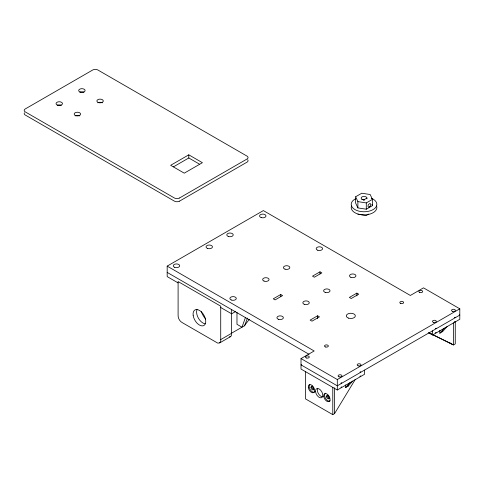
<?xml version="1.0" encoding="UTF-8"?>
<svg xmlns="http://www.w3.org/2000/svg" width="484" height="484" viewBox="0 0 484 484"><rect width="100%" height="100%" fill="white"/><g stroke="black" fill="none" stroke-linecap="round" stroke-linejoin="round"><path stroke-width="0.73" d="M220.722 339.599C221.497 342.533 218.332 344.36 216.185 342.218L182.637 322.852C179.733 321.424 177.888 318.224 178.1 314.993L178.1 281.561L220.722 306.166L220.722 339.599L231.606 333.313L231.642 309.621M231.606 333.313L231.425 335.364L230.826 336.447L219.633 342.956M245.43 317.583L241.982 327.202L236.978 324.316L236.978 312.343M247.409 318.079L244.698 325.635L231.606 333.167M305.549 371.676L305.549 398.913L332.774 414.631L334.583 413.584L355.304 379.414M244.257 325.865L249.333 319.337M345.473 384.913L345.473 387.684L350.011 382.675M345.473 387.684L348.196 386.111L352.733 381.102M439.841 330.433L439.841 333.204L444.373 328.194M439.841 333.204L442.558 331.631L447.095 326.621M188.796 154.832L170.646 165.31L184.259 173.169L202.403 162.691L188.796 154.832L188.796 157.978L173.484 166.817M179.497 198.004L247.003 159.03A3.594 2.075 0 0 0 247.003 156.096L97.835 69.974A3.594 2.075 0 0 0 92.759 69.974L25.247 108.948A3.594 2.075 0 0 0 25.253 111.883L174.415 198.004A3.594 2.075 0 0 0 179.491 198.004M179.497 201.144L247.003 162.17A3.594 2.075 0 0 0 247.639 159.738M178.1 282.904L167.18 276.594L167.18 266.121L263.356 210.588L410.347 295.452L423.506 287.859L459.8 308.81L459.8 319.289L432.581 335.007L428.691 332.762L453.447 344.959L455.262 343.912L455.262 321.824M355.631 196.77L361.778 193.219L370.181 194.52L372.438 199.372L372.438 205.658L366.285 209.209L357.882 207.908L355.631 203.056L355.631 196.77L357.882 201.622L357.882 207.908M364.053 199.741L366.926 198.083A2.874 1.658 0 0 0 364.053 196.425A2.874 1.658 0 0 0 361.185 198.083A2.874 1.658 0 0 0 364.053 199.741L364.053 200.527M357.882 201.622L366.285 202.923L372.438 199.372M368.748 214.073L366.285 215.495L357.882 214.194M235.563 311.545L231.642 313.814L220.722 307.509M280.744 294.496L273.26 298.816L275.112 299.886L282.596 295.567L280.744 294.496L280.744 296.589M319.991 271.833L312.507 276.152L314.358 277.223L321.842 272.903L319.991 271.833L319.991 273.932M317.613 315.78L310.129 320.099L311.98 321.17L319.464 316.851L317.613 315.78L317.613 318.575M356.859 293.116L349.375 297.442L351.227 298.513L358.711 294.187L356.859 293.116L356.859 295.912M364.531 370.103L364.531 374.295L337.306 390.007L301.012 369.056L301.012 358.577L314.17 350.985L167.18 266.121M301.58 364.537L301.012 364.863L337.306 385.821L459.8 315.096L459.395 314.866M301.012 358.577L337.306 379.535L459.8 308.81M230.523 336.67L229.374 336.882M363.012 199.468L363.708 200.013A1.591 1.295 -4.4 0 1 363.786 200.152M429.09 332.756L451.632 343.912M188.796 157.978L199.251 164.009M449.721 342.805L453.447 344.959L453.447 322.87M167.18 272.407L309.022 354.294M371.875 204.442L372.438 205.658M442.558 330.245L442.558 331.631M432.581 330.814L432.581 335.007M366.926 198.083L366.926 198.87M366.285 202.923L366.285 209.209M348.196 384.726L348.196 386.111M337.306 379.535L337.306 390.007M334.583 387.817L334.583 413.584M332.774 387.394L332.774 414.631M455.154 317.189A1.924 1.107 0 0 1 454.343 317.655M436.096 328.188A1.924 1.107 0 0 1 435.291 328.654M341.734 382.669A1.924 1.107 0 0 1 340.924 383.134M360.792 371.67A1.924 1.107 0 0 1 359.981 372.135M341.71 386.879A1.924 1.113 0 0 1 340.966 387.315M360.768 375.88A1.924 1.113 0 0 1 359.848 376.364M313.886 389.408A1.924 1.113 60 0 1 312.162 387.944A1.924 1.113 60 0 1 312.301 385.984M329.314 398.314A1.924 1.113 60 0 1 327.728 397.116A1.924 1.113 60 0 1 327.48 395.138M330.245 400.819A4.489 2.595 60 0 1 325.653 398.58A4.489 2.595 60 0 1 325.532 393.196M314.824 391.913A4.489 2.595 60 0 1 310.353 389.868A4.489 2.595 60 0 1 309.893 384.441M322.64 396.789A5.13 2.965 60 0 1 318.411 393.589A5.13 2.965 60 0 1 317.752 388.319M455.129 321.4A1.924 1.113 0 0 1 454.385 321.836M436.078 332.399A1.924 1.113 0 0 1 435.328 332.835M205.652 319.125A14.308 8.258 60 0 1 201.314 311.611M205.283 323.85A8.984 5.185 60 0 1 198.452 318.272A8.984 5.185 60 0 1 197.036 309.572M57.197 105.324A3.206 1.851 0 0 1 61.311 105.324M75.129 115.912A3.206 1.851 0 0 1 79.666 115.912M97.816 102.814A3.206 1.851 0 0 1 102.354 102.814M79.836 92.25A3.206 1.851 0 0 1 83.944 92.25M179.491 201.144A3.594 2.075 0 0 1 174.422 201.144L25.247 115.023A3.594 2.075 0 0 1 24.466 112.778M376.594 205.978A12.832 7.411 0 0 1 364.035 214.908A12.832 7.411 0 0 1 351.475 205.978M371.301 198.252A12.832 7.411 0 0 1 373.902 209.088A12.832 7.411 0 0 1 354.966 209.602A12.832 7.411 0 0 1 355.813 198.67M361.857 199.729A1.773 1.277 89.1 0 1 363.018 199.438M350.87 277.32A3.206 1.851 0 0 0 355.928 275.989A3.206 1.851 0 0 0 351.402 274.125A3.206 1.851 0 0 0 350.87 277.32M278.542 319.325A3.206 1.851 0 0 0 283.352 317.716A3.206 1.851 0 0 0 278.542 316.113A3.206 1.851 0 0 0 278.542 319.325M304.194 304.267A3.206 1.851 0 0 0 309.252 302.936A3.206 1.851 0 0 0 304.726 301.072A3.206 1.851 0 0 0 304.194 304.267M325.218 292.372A3.206 1.851 0 0 0 330.027 290.769A3.206 1.851 0 0 0 325.218 289.166A3.206 1.851 0 0 0 325.218 292.372M452.486 311.345A1.924 1.113 0 0 0 455.371 310.383A1.924 1.113 0 0 0 452.486 309.421A1.924 1.113 0 0 0 452.486 311.345M433.277 322.29A1.924 1.113 0 0 0 436.308 321.491A1.924 1.113 0 0 0 433.597 320.372A1.924 1.113 0 0 0 433.277 322.29M400.77 303.486A1.924 1.113 0 0 0 403.656 302.524A1.924 1.113 0 0 0 400.77 301.562A1.924 1.113 0 0 0 400.77 303.486M419.664 292.433A1.924 1.113 0 0 0 422.701 291.634A1.924 1.113 0 0 0 419.985 290.515A1.924 1.113 0 0 0 419.664 292.433M339.066 376.83A1.924 1.113 0 0 0 341.958 375.868A1.924 1.113 0 0 0 339.066 374.9A1.924 1.113 0 0 0 339.066 376.83M358.124 365.825A1.924 1.113 0 0 0 361.01 364.863A1.924 1.113 0 0 0 358.124 363.901A1.924 1.113 0 0 0 358.124 365.825M325.46 346.967A1.924 1.113 0 0 0 328.346 346.006A1.924 1.113 0 0 0 325.46 345.044A1.924 1.113 0 0 0 325.46 346.967M306.402 357.972A1.924 1.113 0 0 0 309.288 357.004A1.924 1.113 0 0 0 306.402 356.042A1.924 1.113 0 0 0 306.402 357.972M285.022 269.164A3.206 1.851 0 0 0 289.831 267.561A3.206 1.851 0 0 0 285.022 265.958A3.206 1.851 0 0 0 285.022 269.164M317.788 250.246A3.206 1.851 0 0 0 322.598 248.643A3.206 1.851 0 0 0 317.788 247.04A3.206 1.851 0 0 0 317.788 250.246M263.992 281.059A3.206 1.851 0 0 0 269.05 279.728A3.206 1.851 0 0 0 264.53 277.864A3.206 1.851 0 0 0 263.992 281.059M231.225 299.977A3.206 1.851 0 0 0 236.283 298.646A3.206 1.851 0 0 0 231.757 296.783A3.206 1.851 0 0 0 231.225 299.977M348.559 318.139A4.519 2.608 0 0 0 355.341 315.877A4.519 2.608 0 0 0 348.559 313.614A4.519 2.608 0 0 0 348.559 318.139M207.382 248.371A3.206 1.851 0 0 0 212.44 247.04A3.206 1.851 0 0 0 207.914 245.182A3.206 1.851 0 0 0 207.382 248.371M261.172 217.564A3.206 1.851 0 0 0 265.988 215.955A3.206 1.851 0 0 0 261.172 214.351A3.206 1.851 0 0 0 261.172 217.564M228.406 236.482A3.206 1.851 0 0 0 233.221 234.873A3.206 1.851 0 0 0 228.406 233.27A3.206 1.851 0 0 0 228.406 236.482M174.615 267.289A3.206 1.851 0 0 0 179.673 265.958A3.206 1.851 0 0 0 175.148 264.095A3.206 1.851 0 0 0 174.615 267.289M323.736 396.372A4.489 2.595 60 0 0 328.878 401.611A4.489 2.595 60 0 0 328.007 394.835A4.489 2.595 60 0 0 323.736 396.372M326.44 396.553A1.924 1.113 60 0 0 328.636 398.798A1.924 1.113 60 0 0 328.267 395.894A1.924 1.113 60 0 0 326.44 396.553M308.314 387.466A4.489 2.595 60 0 0 313.45 392.706A4.489 2.595 60 0 0 312.585 385.929A4.489 2.595 60 0 0 308.314 387.466M311.012 387.648A1.924 1.113 60 0 0 313.215 389.892A1.924 1.113 60 0 0 312.839 386.988A1.924 1.113 60 0 0 311.012 387.648M315.574 391.744A5.13 2.965 60 0 0 321.449 397.727A5.13 2.965 60 0 0 320.456 389.989A5.13 2.965 60 0 0 315.574 391.744M193.14 315.253A8.984 5.185 60 0 0 203.413 325.726A8.984 5.185 60 0 0 201.677 312.18A8.984 5.185 60 0 0 193.14 315.253M57.65 105.203A3.206 1.851 0 0 0 62.46 103.6A3.206 1.851 0 0 0 57.65 101.997A3.206 1.851 0 0 0 57.65 105.203M75.516 115.579A3.206 1.851 0 0 0 80.592 114.266A3.206 1.851 0 0 0 76.091 112.385A3.206 1.851 0 0 0 75.516 115.579M98.482 102.584A3.206 1.851 0 0 0 103.292 100.981A3.206 1.851 0 0 0 98.482 99.377A3.206 1.851 0 0 0 98.482 102.584M80.283 92.135A3.206 1.851 0 0 0 85.099 90.532A3.206 1.851 0 0 0 80.283 88.929A3.206 1.851 0 0 0 80.283 92.135M369.709 206.65A1.924 1.113 -60 0 0 370.32 203.667A1.924 1.113 -60 0 0 368.046 205.688A1.924 1.113 -60 0 0 369.709 206.65"/></g></svg>
